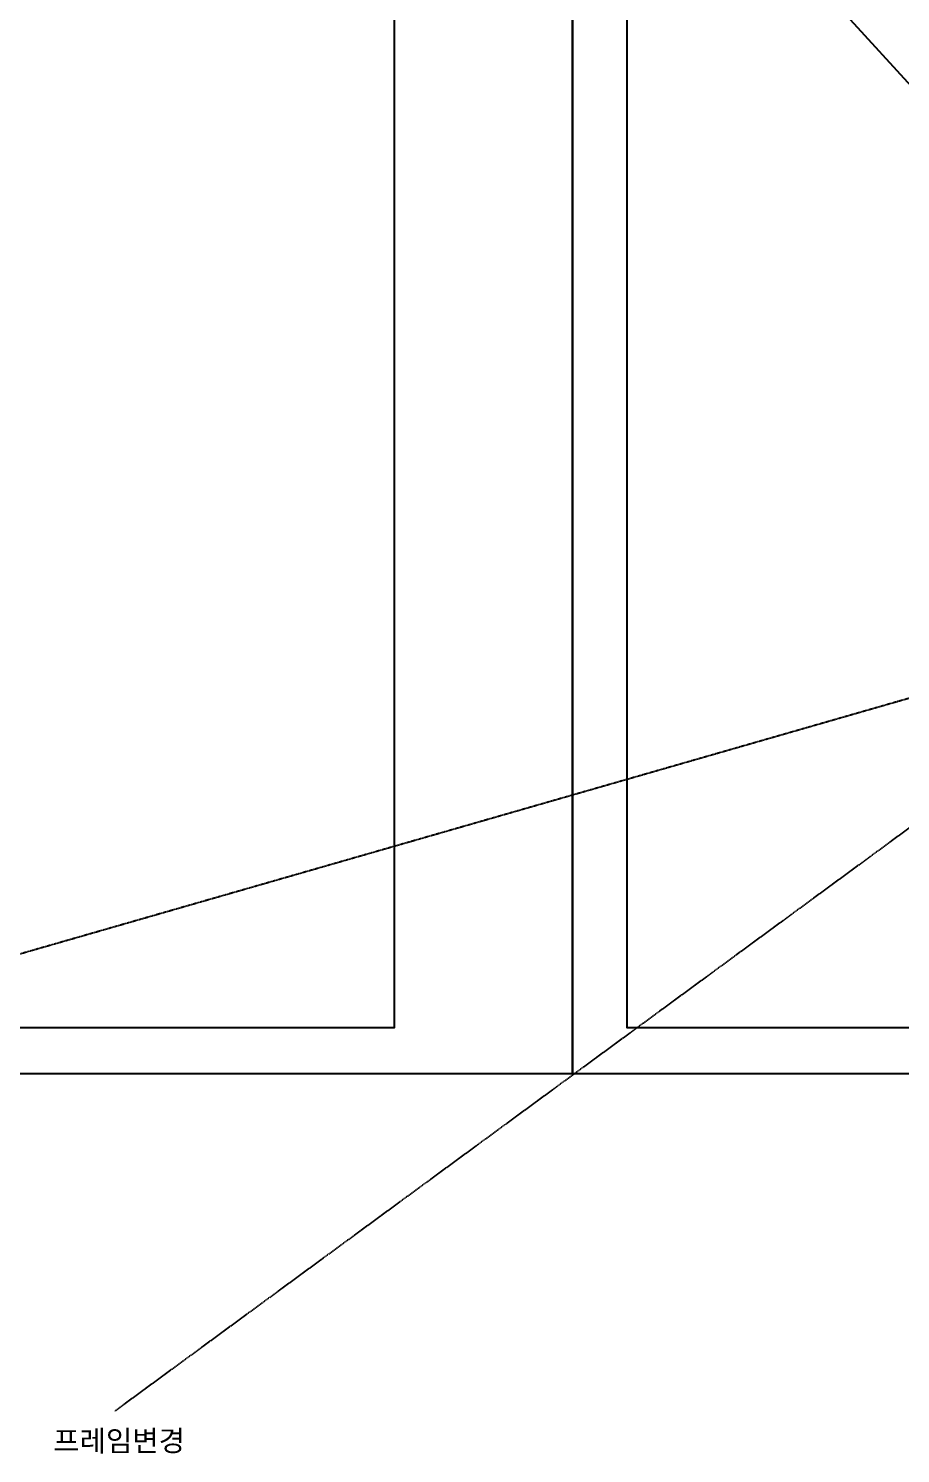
# Model space of a CAD drawing. Header units: millimetres. Extents: x 317501 to 2277231, y -321722 to 1186893.
# Drawn here: x 1279322 to 1486998, y 570758 to 910014 of the extents above; entities that cross this region are included whole.
import ezdxf
from ezdxf.enums import TextEntityAlignment as Align

# ---------------------------------------------------------------- set-up
doc = ezdxf.new("R2010")
doc.units = ezdxf.units.MM
doc.header["$LTSCALE"] = 57
doc.linetypes.add('XS-지하주차장$0$HID', pattern=[2.3, 1.5, -0.8])
for name, color, linetype, plot in [('XS-지하주차장$0$0106', 3, 'XS-지하주차장$0$HID', False), ('XS-지하주차장$0$220126', 20, 'Continuous', False), ('XS-지하주차장$0$DEFPOINT', 144, 'Continuous', False)]:
    doc.layers.add(name, color=color, linetype=linetype, plot=plot)
doc.styles.add('XS-지하주차장$0$맑은고딕', font='malgun.ttf')

msp = doc.modelspace()

# ---------------------------------------------------------------- linework, layer by layer
at = {"layer": 'XS-지하주차장$0$0106'}
for p, q in [((898598, 580849.7), (1537216.6, 764475.6)), ((1534529.9, 753029.9), (1299907.3, 580849.7))]:
    msp.add_line(p, q, dxfattribs=at)
at = {"layer": 'XS-지하주차장$0$220126'}
msp.add_line((1522120.7, 860522.4), (1396337.2, 998441.6), dxfattribs=at)
at = {"layer": 'XS-지하주차장$0$DEFPOINT'}
for points in [[(988411.6, 958127.6), (1408911.6, 958127.6), (1408911.6, 661127.6), (988411.6, 661127.6)], [(1408911.6, 958127.6), (1829411.6, 958127.6), (1829411.6, 661127.6), (1408911.6, 661127.6)], [(1001411.6, 947127.6), (1366411.6, 947127.6), (1366411.6, 672127.6), (1001411.6, 672127.6)], [(1421911.6, 947127.6), (1786911.6, 947127.6), (1786911.6, 672127.6), (1421911.6, 672127.6)]]:
    msp.add_lwpolyline(points, close=True, dxfattribs=at)

# ---------------------------------------------------------------- texts
at = {"layer": 'XS-지하주차장$0$0106', "style": 'XS-지하주차장$0$맑은고딕'}
msp.add_text('프레임변경', height=5000, dxfattribs=at).set_placement((1285219.2, 573789.8), align=Align.MIDDLE_LEFT)

doc.saveas('drawing.dxf')
